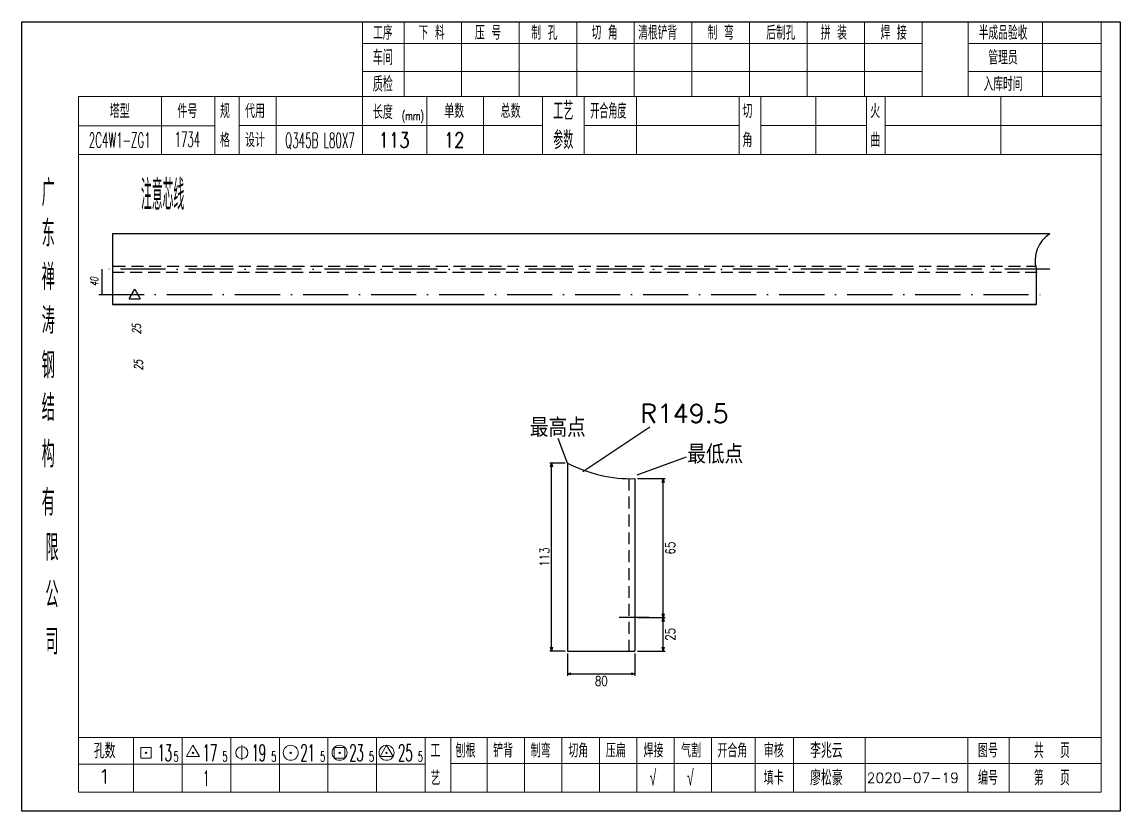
# Model space of a CAD drawing. Extents: x 154981 to 165753, y -86801 to -82885.
# Drawn here: x 161145.1 to 161437.2, y -83946.6 to -83736.7 of the extents above; entities that cross this region are included whole.
import ezdxf
from ezdxf.enums import TextEntityAlignment as Align

# ---------------------------------------------------------------- set-up
doc = ezdxf.new("R2010")
doc.units = 0
doc.header["$MEASUREMENT"] = 0
doc.linetypes.add('ACAD_ISO10W100', pattern=[18, 12, -3, 0, -3])
doc.linetypes.add('HIDDEN2', pattern=[4.7625, 3.175, -1.5875])
doc.layers.get('0').update_dxf_attribs({"linetype": 'CONTINUOUS', "lineweight": 25})
doc.layers.get('Defpoints').update_dxf_attribs({"linetype": 'CONTINUOUS'})
for name, color, linetype, lineweight in [('1', 7, 'CONTINUOUS', 25), ('2', 7, 'CONTINUOUS', 25), ('4', 7, 'CONTINUOUS', 25), ('5', 7, 'CONTINUOUS', 25)]:
    doc.layers.add(name, color=color, linetype=linetype, lineweight=lineweight)
doc.layers.add('细线', color=5, linetype='CONTINUOUS')
doc.styles.add('DimFont', font='simplex.shx', dxfattribs={"width": 0.8, "bigfont": 'gbhzfs.shx'})
doc.styles.add('hz', font='txt.shx', dxfattribs={"width": 0.7, "oblique": 12, "bigfont": 'hztxt.shx'})
doc.styles.get("Standard").update_dxf_attribs({"font": 'simplex.shx', "width": 0.7, "height": 3, "bigfont": 'gbhzfs.shx'})
doc.dimstyles.new('DHDxfDimStyleOpen30', dxfattribs={"dimtxt": 2.5, "dimasz": 2.5, "dimexe": 1.25, "dimexo": 0.625, "dimtad": 2, "dimtxsty": 'DimFont', "dimblk": 'OPEN30', "dimblk1": 'OPEN30', "dimblk2": 'OPEN30', "dimcen": 2.5, "dimadec": 0, "dimazin": 0, "dimtfac": 1, "dimtmove": 0, "dimatfit": 3, "dimfxl": 0, "dimarcsym": 0})

# ---------------------------------------------------------------- blocks, each defined once
blk = doc.blocks.new('_OPEN30')
at = {"color": 0, "linetype": 'ByBlock', "lineweight": -2}
for p, q in [((-1, 0.27), (0, 0)), ((0, 0), (-1, -0.27)), ((0, 0), (-1, 0))]:
    blk.add_line(p, q, dxfattribs=at)
blk = doc.blocks.new('*D832')
at = {"layer": '5', "color": 3, "linetype": 'Continuous', "lineweight": -2}
for p, q in [((161290.27, -83904.69), (161290.27, -83910.66)), ((161308.2, -83904.69), (161308.2, -83910.66)), ((161291.27, -83910.16), (161307.2, -83910.16))]:
    blk.add_line(p, q, dxfattribs=at)
at = {"layer": 'Defpoints', "color": 0, "linetype": 'Continuous'}
for p in [(161290.27, -83904.06), (161308.2, -83904.06), (161308.2, -83910.16)]:
    blk.add_point(p, dxfattribs=at)
at = {"layer": '5', "color": 3, "linetype": 'Continuous', "lineweight": -2, "rotation": 180}
blk.add_blockref('_OPEN30', (161290.27, -83910.16), dxfattribs=at)
at = {"layer": '5', "color": 3, "linetype": 'Continuous', "lineweight": -2}
blk.add_blockref('_OPEN30', (161308.2, -83910.16), dxfattribs=at)
at = {"layer": '5', "color": 6, "linetype": 'Continuous', "lineweight": 18, "insert": (161299.24, -83912.03), "char_height": 2.5, "attachment_point": 5, "style": 'DimFont'}
blk.add_mtext('80', dxfattribs=at)
blk = doc.blocks.new('*D831')
at = {"layer": '5', "color": 3, "linetype": 'Continuous', "lineweight": -2}
for p, q in [((161308.83, -83858.18), (161316.23, -83858.18)), ((161315.73, -83894.17), (161315.73, -83859.18)), ((161308.83, -83895.17), (161316.23, -83895.17))]:
    blk.add_line(p, q, dxfattribs=at)
at = {"layer": 'Defpoints', "color": 0, "linetype": 'Continuous'}
for p in [(161308.2, -83858.18), (161315.73, -83858.18), (161308.2, -83895.17)]:
    blk.add_point(p, dxfattribs=at)
at = {"layer": '5', "color": 3, "linetype": 'Continuous', "lineweight": -2}
for p, rotation in [((161315.73, -83858.18), 90), ((161315.73, -83895.17), 270)]:
    blk.add_blockref('_OPEN30', p, dxfattribs=dict(at, rotation=rotation))
at = {"layer": '5', "color": 6, "linetype": 'Continuous', "lineweight": 18, "insert": (161317.6, -83876.67), "char_height": 2.5, "attachment_point": 5, "rotation": 90, "style": 'DimFont'}
blk.add_mtext('65', dxfattribs=at)
blk = doc.blocks.new('*D830')
at = {"layer": '5', "color": 3, "linetype": 'Continuous', "lineweight": -2}
for p, q in [((161308.83, -83895.17), (161316.23, -83895.17)), ((161315.73, -83903.06), (161315.73, -83896.17)), ((161308.83, -83904.06), (161316.23, -83904.06))]:
    blk.add_line(p, q, dxfattribs=at)
at = {"layer": 'Defpoints', "color": 0, "linetype": 'Continuous'}
for p in [(161308.2, -83895.17), (161315.73, -83895.17), (161308.2, -83904.06)]:
    blk.add_point(p, dxfattribs=at)
at = {"layer": '5', "color": 3, "linetype": 'Continuous', "lineweight": -2}
for p, rotation in [((161315.73, -83895.17), 90), ((161315.73, -83904.06), 270)]:
    blk.add_blockref('_OPEN30', p, dxfattribs=dict(at, rotation=rotation))
at = {"layer": '5', "color": 6, "linetype": 'Continuous', "lineweight": 18, "insert": (161317.6, -83899.61), "char_height": 2.5, "attachment_point": 5, "rotation": 90, "style": 'DimFont'}
blk.add_mtext('25', dxfattribs=at)
blk = doc.blocks.new('*D829')
at = {"layer": '5', "color": 3, "linetype": 'Continuous', "lineweight": -2}
for p, q in [((161289.64, -83854.03), (161285.52, -83854.03)), ((161286.02, -83903.06), (161286.02, -83855.03)), ((161289.64, -83904.06), (161285.52, -83904.06))]:
    blk.add_line(p, q, dxfattribs=at)
at = {"layer": 'Defpoints', "color": 0, "linetype": 'Continuous'}
for p in [(161286.02, -83854.03), (161290.27, -83854.03), (161290.27, -83904.06)]:
    blk.add_point(p, dxfattribs=at)
at = {"layer": '5', "color": 3, "linetype": 'Continuous', "lineweight": -2}
for p, rotation in [((161286.02, -83854.03), 90), ((161286.02, -83904.06), 270)]:
    blk.add_blockref('_OPEN30', p, dxfattribs=dict(at, rotation=rotation))
at = {"layer": '5', "color": 6, "linetype": 'Continuous', "lineweight": 18, "insert": (161284.14, -83879.05), "char_height": 2.5, "attachment_point": 5, "rotation": 90, "style": 'DimFont'}
blk.add_mtext('113', dxfattribs=at)
blk = doc.blocks.new('CTJGK')
at = {"color": 6, "linetype": 'Continuous'}
for p, q in [((0, 209.97), (292.13, 209.97)), ((0, 0), (0, 209.97)), ((292.13, 209.97), (292.13, 0)), ((292.13, 0), (0, 0))]:
    blk.add_line(p, q, dxfattribs=at)

msp = doc.modelspace()

# ---------------------------------------------------------------- linework, layer by layer
at = {"color": 173, "linetype": 'Continuous'}
for p, q in [((161169.16261, -83793.03262), (161169.16261, -83811.83262)), ((161418.60244, -83793.03262), (161169.16261, -83793.03262)), ((161414.98347, -83811.83262), (161414.98347, -83802.43262)), ((161169.16261, -83811.83262), (161414.98347, -83811.83262))]:
    msp.add_line(p, q, dxfattribs=at)
at = {"linetype": 'HIDDEN2'}
for p, q in [((161169.16261, -83803.23262), (161415.26009, -83803.23262)), ((161169.4727, -83801.63262), (161414.98347, -83801.63262)), ((161306.52455, -83858.19508), (161306.52455, -83904.06209))]:
    msp.add_line(p, q, dxfattribs=at)
at = {"color": 0}
for p, q in [((161173.60649, -83810.35207), (161175.10649, -83807.75399)), ((161175.10649, -83807.75399), (161176.60649, -83810.35207)), ((161173.60649, -83810.35207), (161176.60649, -83810.35207))]:
    msp.add_line(p, q, dxfattribs=at)
at = {"linetype": 'ACAD_ISO10W100'}
msp.add_line((161165.58402, -83809.23262), (161417.98347, -83809.23262), dxfattribs=at)
msp.add_line((161312.02074, -83895.16527), (161303.98201, -83895.16527))
at = {"color": 173, "linetype": 'Continuous'}
msp.add_arc((161422.98108, -83800.11504), 8.32665, 121.7260558, 196.1607704, dxfattribs=at)
at = {"layer": '2', "color": 0, "linetype": 'ACAD_ISO10W100'}
msp.add_line((161418.59669, -83802.43262), (161165.58402, -83802.43262), dxfattribs=at)
at = {"layer": '2', "color": 0, "linetype": 'ByBlock'}
for p, q in [((161166.47727, -83809.23262), (161166.47727, -83802.43262)), ((161414.98347, -83811.83262), (161169.16261, -83811.83262))]:
    msp.add_line(p, q, dxfattribs=at)
at = {"layer": '4', "color": 1, "linetype": 'Continuous', "lineweight": 18}
for p, q in [((161145.11666, -83736.66733), (161145.11666, -83946.63733)), ((161437.24666, -83736.66733), (161145.11666, -83736.66733)), ((161235.74666, -83736.66733), (161235.74666, -83756.50733)), ((161246.77666, -83736.66733), (161246.77666, -83756.52733)), ((161262.08666, -83736.66733), (161262.08666, -83756.52733)), ((161277.40666, -83736.66733), (161277.40666, -83756.52733)), ((161292.71666, -83736.66733), (161292.71666, -83756.52733)), ((161308.02666, -83736.66733), (161308.02666, -83756.52733)), ((161323.33666, -83736.66733), (161323.33666, -83756.52733)), ((161338.65666, -83736.66733), (161338.65666, -83756.52733)), ((161353.96666, -83736.66733), (161353.96666, -83756.52733)), ((161369.27666, -83736.66733), (161369.27666, -83756.52733)), ((161384.58666, -83736.66733), (161384.58666, -83756.50733)), ((161384.58666, -83736.66733), (161384.58666, -83756.52733)), ((161396.86666, -83736.66733), (161396.86666, -83756.52733)), ((161416.61666, -83736.66733), (161416.61666, -83756.52733)), ((161432.19666, -83736.66733), (161432.19666, -83756.52733)), ((161437.24666, -83766.46733), (161437.24666, -83736.66733)), ((161384.58666, -83742.39733), (161235.74666, -83742.39733)), ((161432.19666, -83742.39733), (161396.86666, -83742.39733)), ((161384.58666, -83749.87733), (161235.74666, -83749.87733)), ((161432.19666, -83749.87733), (161396.86666, -83749.87733)), ((161160.12666, -83756.52733), (161160.12666, -83941.58733)), ((161432.19666, -83756.52733), (161160.12666, -83756.52733)), ((161182.24666, -83756.51733), (161182.24666, -83771.93733)), ((161196.39666, -83771.93733), (161196.39666, -83756.52733)), ((161202.89666, -83771.93733), (161202.89666, -83756.52733)), ((161212.76666, -83756.52733), (161212.76666, -83771.93733)), ((161235.74666, -83756.50733), (161235.74666, -83771.93733)), ((161252.86666, -83756.52733), (161252.86666, -83771.93733)), ((161267.91666, -83756.52733), (161267.91666, -83771.93733)), ((161283.61666, -83756.52733), (161283.61666, -83771.93733)), ((161294.67666, -83756.52733), (161294.67666, -83771.93733)), ((161308.62666, -83756.52733), (161308.62666, -83771.93733)), ((161335.92666, -83756.52733), (161335.92666, -83771.93733)), ((161341.68666, -83756.52733), (161341.68666, -83771.93733)), ((161356.30666, -83756.52733), (161356.30666, -83771.93733)), ((161369.76666, -83756.52733), (161369.76666, -83771.93733)), ((161374.75666, -83756.52733), (161374.75666, -83771.93733)), ((161405.49666, -83756.52733), (161405.49666, -83771.93733)), ((161432.19666, -83941.58733), (161432.19666, -83756.52733)), ((161196.39666, -83764.28733), (161160.12666, -83764.28733)), ((161283.61666, -83764.23733), (161202.89666, -83764.23733)), ((161294.67666, -83764.23733), (161335.92666, -83764.23733)), ((161341.68666, -83764.23733), (161369.76666, -83764.23733)), ((161374.75666, -83764.23733), (161432.37666, -83764.23733)), ((161437.24666, -83946.63733), (161437.24666, -83766.46733)), ((161432.37666, -83771.93733), (161160.12666, -83771.93733)), ((161160.12666, -83927.05733), (161432.19666, -83927.05733)), ((161174.81666, -83927.05733), (161174.81666, -83941.58733)), ((161187.74666, -83941.58733), (161187.74666, -83927.05733)), ((161200.67666, -83927.05733), (161200.67666, -83941.58733)), ((161213.59666, -83941.58733), (161213.59666, -83927.05733)), ((161226.52666, -83927.05733), (161226.52666, -83941.58733)), ((161239.45666, -83941.58733), (161239.45666, -83927.05733)), ((161252.37666, -83941.58733), (161252.37666, -83927.05733)), ((161259.24666, -83941.58733), (161259.24666, -83927.05733)), ((161268.90666, -83941.58733), (161268.90666, -83927.05733)), ((161278.84666, -83941.58733), (161278.84666, -83927.05733)), ((161288.78666, -83941.58733), (161288.78666, -83927.05733)), ((161298.73666, -83941.58733), (161298.73666, -83927.05733)), ((161308.67666, -83941.58733), (161308.67666, -83927.05733)), ((161318.61666, -83941.58733), (161318.61666, -83927.05733)), ((161328.56666, -83941.58733), (161328.56666, -83927.05733)), ((161340.20666, -83941.58733), (161340.20666, -83927.05733)), ((161350.35666, -83941.58733), (161350.35666, -83927.05733)), ((161369.41666, -83941.58733), (161369.41666, -83927.05733)), ((161396.79666, -83941.58733), (161396.79666, -83927.05733)), ((161407.75666, -83941.58733), (161407.75666, -83927.05733)), ((161252.37666, -83934.18733), (161160.12666, -83934.18733)), ((161259.20666, -83934.02733), (161432.19666, -83934.02733)), ((161160.12666, -83941.58733), (161432.19666, -83941.58733)), ((161145.11666, -83946.63733), (161437.24666, -83946.63733))]:
    msp.add_line(p, q, dxfattribs=at)
at = {"layer": '4', "color": 7, "linetype": 'Continuous', "lineweight": 13}
for p, q in [((161176.70266, -83932.55133), (161176.70266, -83929.72333)), ((161176.70266, -83929.72333), (161179.53066, -83929.72333)), ((161177.91666, -83931.33733), (161178.31666, -83930.93733)), ((161178.31666, -83931.33733), (161177.91666, -83930.93733)), ((161179.53066, -83929.72333), (161179.53066, -83932.55133)), ((161190.61666, -83929.13733), (161188.88466, -83932.13733)), ((161190.41666, -83931.33733), (161190.81666, -83930.93733)), ((161190.81666, -83931.33733), (161190.41666, -83930.93733)), ((161192.34866, -83932.13733), (161190.61666, -83929.13733)), ((161203.61666, -83929.13733), (161203.61666, -83933.13733)), ((161216.41666, -83931.33733), (161216.81666, -83930.93733)), ((161216.81666, -83931.33733), (161216.41666, -83930.93733)), ((161228.20266, -83932.55133), (161228.20266, -83929.72333)), ((161228.20266, -83929.72333), (161231.03066, -83929.72333)), ((161229.41666, -83931.33733), (161229.81666, -83930.93733)), ((161229.81666, -83931.33733), (161229.41666, -83930.93733)), ((161231.03066, -83929.72333), (161231.03066, -83932.55133)), ((161242.11666, -83929.13733), (161240.38466, -83932.13733)), ((161241.91666, -83931.33733), (161242.31666, -83930.93733)), ((161242.31666, -83931.33733), (161241.91666, -83930.93733)), ((161243.84866, -83932.13733), (161242.11666, -83929.13733)), ((161179.53066, -83932.55133), (161176.70266, -83932.55133)), ((161188.88466, -83932.13733), (161192.34866, -83932.13733)), ((161231.03066, -83932.55133), (161228.20266, -83932.55133)), ((161240.38466, -83932.13733), (161243.84866, -83932.13733))]:
    msp.add_line(p, q, dxfattribs=at)
for centre, radius in [((161203.61666, -83931.13733), 1.6), ((161216.61666, -83931.13733), 2), ((161229.61666, -83931.13733), 2), ((161242.11666, -83931.13733), 2)]:
    msp.add_circle(centre, radius, dxfattribs=at)
at = {"layer": '细线', "color": 7, "ltscale": 5}
for p, q in [((161294.33795, -83856.25298), (161312.12867, -83844.36708)), ((161290.26823, -83854.03297), (161287.74536, -83847.51168)), ((161308.78402, -83857.18351), (161321.87078, -83852.4281)), ((161290.26823, -83854.03297), (161290.26823, -83904.06209)), ((161308.20241, -83858.18176), (161308.20241, -83904.06209)), ((161290.26823, -83904.06209), (161308.20241, -83904.06209))]:
    msp.add_line(p, q, dxfattribs=at)
msp.add_arc((161307.07785, -83822.20604), 35.99329, 242.1589013, 271.7904108, dxfattribs=at)

# ---------------------------------------------------------------- block references
at = {"color": 0, "linetype": 'Continuous'}
msp.add_blockref('CTJGK', (161145.11666, -83946.63733), dxfattribs=at)

# ---------------------------------------------------------------- texts
at = {"color": 0, "style": 'hz'}
for s, p in [('R149.5', (161309.59096, -83843.32596)), ('最高点', (161280.23262, -83847.09209)), ('最低点', (161322.13633, -83854.16384))]:
    msp.add_text(s, height=4.95, dxfattribs=at).set_placement(p)
at = {"layer": '1', "color": 0, "linetype": 'ByBlock', "style": 'hz', "oblique": 12, "width": 0.7}
for p in [(161176.74251, -83819.79734), (161177.24094, -83829.38407)]:
    msp.add_text('25', height=2.3, rotation=90, dxfattribs=at).set_placement(p)
at = {"layer": '2', "color": 0, "linetype": 'ByBlock', "style": 'hz', "oblique": 12, "width": 0.7}
msp.add_text('40', height=2, rotation=90, dxfattribs=at).set_placement((161165.35486, -83805.83262), align=Align.CENTER)
at = {"layer": '4', "color": 1, "linetype": 'Continuous', "lineweight": 25}
for s, height, width, p in [('工序', 3.7, 0.7, (161241.11666, -83739.53733)), ('下 料', 3.7, 0.7, (161254.11666, -83739.53733)), ('压 号', 3.7, 0.7, (161269.11666, -83739.53733)), ('制 孔', 3.7, 0.7, (161284.11666, -83739.53733)), ('切 角', 3.7, 0.7, (161300.11666, -83739.53733)), ('清根铲背 ', 3.7, 0.7, (161315.11666, -83739.53733)), (' 制 弯', 3.7, 0.7, (161330.11666, -83739.53733)), (' 后制孔', 3.7, 0.7, (161346.11666, -83739.53733)), ('拼 装', 3.7, 0.7, (161361.11666, -83739.53733)), (' 焊 接', 3.7, 0.7, (161376.11666, -83739.53733)), ('半成品验收', 3.7, 0.7, (161406.11666, -83739.53733)), ('车间', 4, 0.7, (161241.11666, -83746.13733)), ('管理员', 3.7, 0.7, (161406.11666, -83746.13733)), ('质检', 4, 0.7, (161241.11666, -83753.19733)), ('入库时间', 3.7, 0.7, (161406.11666, -83753.19733)), ('工艺', 4.8, 0.7, (161289.11666, -83760.37733)), ('开合角度', 4, 0.6, (161301.11666, -83760.37733)), ('(mm)', 2.24, 0.7, (161249.11666, -83761.63733)), ('参数', 4.8, 0.7, (161289.11666, -83768.08733)), ('2C4W1-ZG1', 4, 0.5, (161171.11666, -83768.11733)), ('Q345B L80X7', 4, 0.5, (161224.39442, -83768.13733)), ('广', 6.96, 0.7, (161152.11666, -83782.16733)), ('注意芯线', 8, 0.5, (161182.53717, -83782.71714)), ('东', 6.96, 0.7, (161152.11666, -83792.95733)), ('禅', 6.96, 0.7, (161152.11666, -83804.54733)), ('涛', 6.96, 0.7, (161152.11666, -83816.14733)), ('钢', 6.96, 0.7, (161152.11666, -83828.03733)), ('结', 6.96, 0.7, (161152.11666, -83839.34733)), ('构', 6.96, 0.7, (161152.11666, -83851.72733)), ('有', 6.96, 0.7, (161152.11666, -83864.53733)), ('限', 6.96, 0.7, (161153.11666, -83876.53733)), ('公', 6.96, 0.7, (161153.11666, -83889.07733)), ('司', 6.96, 0.7, (161153.11666, -83901.55733)), ('13', 4.47, 0.5, (161183.11666, -83931.13733)), ('17', 4.47, 0.5, (161195.11666, -83931.13733)), ('19', 4.47, 0.5, (161208.11666, -83931.13733)), ('21', 4.47, 0.5, (161221.11666, -83931.13733)), ('23', 4.47, 0.5, (161234.11666, -83931.13733)), ('25', 4.47, 0.5, (161247.11666, -83931.13733)), ('刨根', 3.7, 0.8, (161263.11666, -83930.53733)), ('铲背', 3.7, 0.8, (161273.11666, -83930.53733)), ('制弯', 3.7, 0.8, (161283.11666, -83930.53733)), ('切角', 3.7, 0.8, (161293.11666, -83930.53733)), ('压扁', 3.7, 0.8, (161303.11666, -83930.53733)), ('焊接', 3.7, 0.8, (161313.11666, -83930.53733)), ('气割', 3.7, 0.8, (161323.11666, -83930.53733)), ('开合角', 3.7, 0.8, (161334.11666, -83930.53733)), ('审核', 3.7, 0.8, (161345.11666, -83930.53733)), ('图号', 3.7, 0.8, (161402.11666, -83930.53733)), ('共  页', 4, 0.8, (161419.11666, -83930.53733)), ('5', 2.68, 0.6, (161186.11666, -83932.13733)), ('5', 2.68, 0.6, (161199.11666, -83932.13733)), ('5', 2.68, 0.6, (161212.11666, -83932.13733)), ('5', 2.68, 0.6, (161225.11666, -83932.13733)), ('5', 2.68, 0.6, (161238.11666, -83932.13733)), ('5', 2.68, 0.6, (161251.11666, -83932.13733)), ('1', 4, 0.5, (161194.11666, -83937.88733)), ('√', 4, 0.6, (161312.99666, -83937.80733)), ('√', 4, 0.6, (161322.94666, -83937.80733)), ('填卡', 3.7, 0.8, (161345.11666, -83937.80733)), ('编号', 3.7, 0.8, (161402.11666, -83937.80733)), ('第  页', 4, 0.8, (161419.11666, -83937.80733))]:
    msp.add_text(s, height=height, dxfattribs=dict(at, width=width)).set_placement(p, align=Align.MIDDLE_CENTER)
for s, height, p in [('塔型', 3.7, (161171.11666, -83760.40733)), ('件号', 3.7, (161189.11666, -83760.40733)), ('规', 3.7, (161199.11666, -83760.37733)), ('代用', 3.7, (161207.11666, -83760.37733)), ('长度', 3.7, (161241.11666, -83760.63733)), ('单数', 3.7, (161260.11666, -83760.37733)), ('总数', 3.7, (161275.11666, -83760.37733)), ('切', 3.7, (161338.11666, -83760.37733)), ('火', 3.7, (161372.11666, -83760.37733)), ('格', 3.7, (161199.11666, -83768.08733)), ('设计', 3.7, (161207.11666, -83768.08733)), ('角', 3.7, (161338.11666, -83768.08733)), ('曲', 3.7, (161372.11666, -83768.08733)), ('孔数', 4, (161167.11666, -83930.61733)), ('工', 3.7, (161255.11666, -83930.53733)), ('李兆云', 4, (161359.11666, -83930.53733)), ('1', 3.7, (161167.11666, -83937.44733)), ('艺', 3.7, (161255.11666, -83937.88733)), ('廖松豪', 4, (161359.11666, -83937.80733)), ('2020-07-19', 2.7, (161382.11666, -83937.80733))]:
    msp.add_text(s, height=height, dxfattribs=at).set_placement(p, align=Align.MIDDLE_CENTER)
at = {"layer": '4', "color": 3, "linetype": 'Continuous', "lineweight": 25}
for s, width, p in [('1734', 0.5, (161189.11666, -83767.86733)), ('113', 0.8, (161244.11666, -83768.08733)), ('12', 0.8, (161260.11666, -83768.08733))]:
    msp.add_text(s, height=4, dxfattribs=dict(at, width=width)).set_placement(p, align=Align.MIDDLE_CENTER)

# ---------------------------------------------------------------- dimensions: what is measured, and where the dimension line sits
at = {"layer": '5', "color": 134, "linetype": 'Continuous', "lineweight": 18}
for base, p1, p2, text, picture, middle in [((161286.01871, -83854.03297), (161290.26823, -83904.06209), (161290.26823, -83854.03297), '113', '*D829', (161284.14371, -83879.04753)), ((161315.72589, -83858.18176), (161308.20241, -83895.16527), (161308.20241, -83858.18176), '65', '*D831', (161317.60089, -83876.67351)), ((161315.72589, -83895.16527), (161308.20241, -83904.06209), (161308.20241, -83895.16527), '25', '*D830', (161317.60089, -83899.61368))]:
    dim = msp.add_linear_dim(base=base, p1=p1, p2=p2, angle=90, text=text, dimstyle='DHDxfDimStyleOpen30', override={"dimasz": 1, "dimexe": 0.5, "dimclrd": 3, "dimclre": 3, "dimclrt": 6}, dxfattribs=at)
    dim.commit()
    dim.dimension.update_dxf_attribs({"geometry": picture, "text_midpoint": middle})
dim = msp.add_linear_dim(base=(161308.20241, -83910.15693), p1=(161290.26823, -83904.06209), p2=(161308.20241, -83904.06209), text='80', dimstyle='DHDxfDimStyleOpen30', override={"dimasz": 1, "dimexe": 0.5, "dimclrd": 3, "dimclre": 3, "dimclrt": 6}, dxfattribs=at)
dim.commit()
dim.dimension.update_dxf_attribs({"geometry": '*D832', "text_midpoint": (161299.23532, -83912.03193)})

doc.saveas('drawing.dxf')
